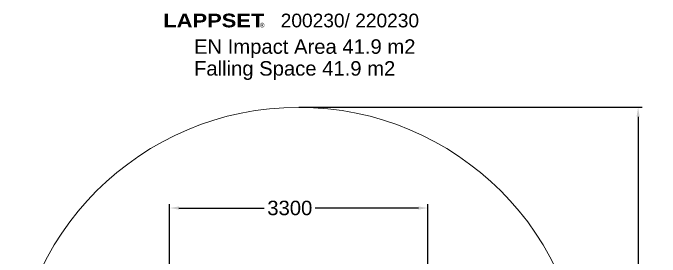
# Model space of a CAD drawing. Extents: x -3650 to 4616, y -3650 to 4857.
# Drawn here: x -3650 to 4616, y 1735 to 4857 of the extents above; entities that cross this region are included whole.
import ezdxf

# ---------------------------------------------------------------- set-up
doc = ezdxf.new("R2010")
doc.units = 0
doc.header["$LTSCALE"] = 5
doc.header["$PDMODE"] = 1
doc.header["$PDSIZE"] = 20
doc.layers.get('0').update_dxf_attribs({"linetype": 'CONTINUOUS'})
doc.layers.get('Defpoints').update_dxf_attribs({"linetype": 'CONTINUOUS'})
doc.layers.add('Lg_txt', color=4, linetype='CONTINUOUS')
doc.layers.add('Plan', color=124, linetype='CONTINUOUS')
doc.styles.add('LG1', font='arial.ttf', dxfattribs={"height": 185})
doc.styles.add('LG2', font='', dxfattribs={"height": 185})
doc.styles.get("Standard").update_dxf_attribs({"font": 'SIMPLEX'})
doc.styles.get('LG2').set_extended_font_data('Arial Black')
doc.dimstyles.new('LG_DIM', dxfattribs={"dimtxt": 2.5, "dimasz": 2.5, "dimexe": 1.25, "dimexo": 0.625, "dimtad": 1, "dimdec": 4, "dimdsep": 46, "dimlunit": 6, "dimtxsty": 'STANDARD', "dimcen": 2.5, "dimadec": 0, "dimazin": 0, "dimtfac": 1, "dimtdec": 4, "dimtmove": 0, "dimatfit": 3, "dimfxl": 1, "dimtolj": 1, "dimtzin": 0, "dimarcsym": 0})

# ---------------------------------------------------------------- blocks, each defined once
blk = doc.blocks.new('prodnum')
at = {"layer": 'Lg_txt'}
for s, height, style, p in [('LAPPSET', 175, 'LG2', (0, 0)), ('®', 60, 'LG1', (1232.6, -2.3))]:
    blk.add_text(s, height=height, dxfattribs=dict(at, style=style)).set_placement(p)
at = {"layer": 'Lg_txt', "style": 'LG1'}
blk.add_attdef('PRODNUM', (1500, 0), '', height=175, dxfattribs=at)
blk = doc.blocks.new('*D2')
at = {"color": 0, "lineweight": -2, "ltscale": 40, "transparency": 16777216}
for p, q in [((1, 3650), (4385.8, 3650)), ((4335.8, 3530), (4335.8, 142.1)), ((4335.8, -3530), (4335.8, -146.9)), ((1, -3650), (4385.8, -3650))]:
    blk.add_line(p, q, dxfattribs=at)
at = {"color": 0, "ltscale": 40, "transparency": 16777216}
for points in [[(4315.8, 3530), (4355.8, 3530), (4335.8, 3650)], [(4315.8, -3530), (4355.8, -3530), (4335.8, -3650)]]:
    blk.add_solid(points, dxfattribs=at)
at = {"layer": 'Defpoints', "color": 0, "ltscale": 40, "transparency": 16777216}
for p in [(0, 3650), (0, -3650), (4335.8, -3650)]:
    blk.add_point(p, dxfattribs=at)
at = {"color": 4, "ltscale": 40, "transparency": 16777216, "insert": (4335.8, -2.4), "char_height": 185, "attachment_point": 5, "style": 'LG1'}
blk.add_mtext('\\A1;7300', dxfattribs=at)
blk = doc.blocks.new('*D3')
at = {"color": 0, "lineweight": -2, "ltscale": 40, "transparency": 16777216}
for p, q in [((-1650, 1), (-1650, 2411.8)), ((1650, 1), (1650, 2411.8)), ((-1530, 2361.8), (-439.2, 2361.8)), ((1530, 2361.8), (212.5, 2361.8))]:
    blk.add_line(p, q, dxfattribs=at)
at = {"color": 0, "ltscale": 40, "transparency": 16777216}
for points in [[(-1530, 2381.8), (-1530, 2341.8), (-1650, 2361.8)], [(1530, 2381.8), (1530, 2341.8), (1650, 2361.8)]]:
    blk.add_solid(points, dxfattribs=at)
at = {"layer": 'Defpoints', "color": 0, "ltscale": 40, "transparency": 16777216}
for p in [(-1650, 2361.8), (-1650, 0), (1650, 0)]:
    blk.add_point(p, dxfattribs=at)
at = {"color": 4, "ltscale": 40, "transparency": 16777216, "insert": (-113.4, 2361.8), "char_height": 185, "attachment_point": 5, "style": 'LG1'}
blk.add_mtext('\\A1;3300', dxfattribs=at)

msp = doc.modelspace()

# ---------------------------------------------------------------- linework, layer by layer
at = {"layer": 'Plan', "lineweight": 0}
msp.add_circle((0, 0), 3650, dxfattribs=at)

# ---------------------------------------------------------------- block references
at = {"layer": 'Lg_txt'}
msp.add_blockref('prodnum', (-1729.6, 4672.2), dxfattribs=at).add_auto_attribs({'PRODNUM': '200230/ 220230'})

# ---------------------------------------------------------------- texts
at = {"layer": 'Lg_txt', "style": 'LG1'}
msp.add_text('EN Impact Area 41.9 m2 ', height=185, dxfattribs=at).set_placement((-1337.6, 4334))
at = {"layer": 'Lg_txt', "color": 63, "style": 'LG1'}
msp.add_text('Falling Space 41.9 m2 ', height=185, dxfattribs=at).set_placement((-1337.6, 4054.8))

# ---------------------------------------------------------------- dimensions: what is measured, and where the dimension line sits
at = {"ltscale": 40}
dim = msp.add_linear_dim(base=(4335.8, -3650), p1=(0, 3650), p2=(0, -3650), angle=90, dimstyle='LG_DIM', override={"dimtxt": 185, "dimasz": 120, "dimexe": 50, "dimexo": 1, "dimgap": 50, "dimtad": 0, "dimtih": 1, "dimtoh": 1, "dimdec": 0, "dimrnd": 10, "dimlunit": 2, "dimtxsty": 'LG1', "dimclrt": 4, "dimadec": 4, "dimtdec": 0}, dxfattribs=at)
dim.commit()
dim.dimension.update_dxf_attribs({"geometry": '*D2', "text_midpoint": (4335.8, -2.4), "dimtype": 160})
dim = msp.add_linear_dim(base=(-1650, 2361.8), p1=(1650, 0), p2=(-1650, 0), dimstyle='LG_DIM', override={"dimtxt": 185, "dimasz": 120, "dimexe": 50, "dimexo": 1, "dimgap": 50, "dimtad": 0, "dimtih": 1, "dimtoh": 1, "dimdec": 0, "dimrnd": 10, "dimlunit": 2, "dimtxsty": 'LG1', "dimclrt": 4, "dimadec": 4, "dimtdec": 0}, dxfattribs=at)
dim.commit()
dim.dimension.update_dxf_attribs({"geometry": '*D3', "text_midpoint": (-113.4, 2361.8), "dimtype": 160})

doc.saveas('drawing.dxf')
